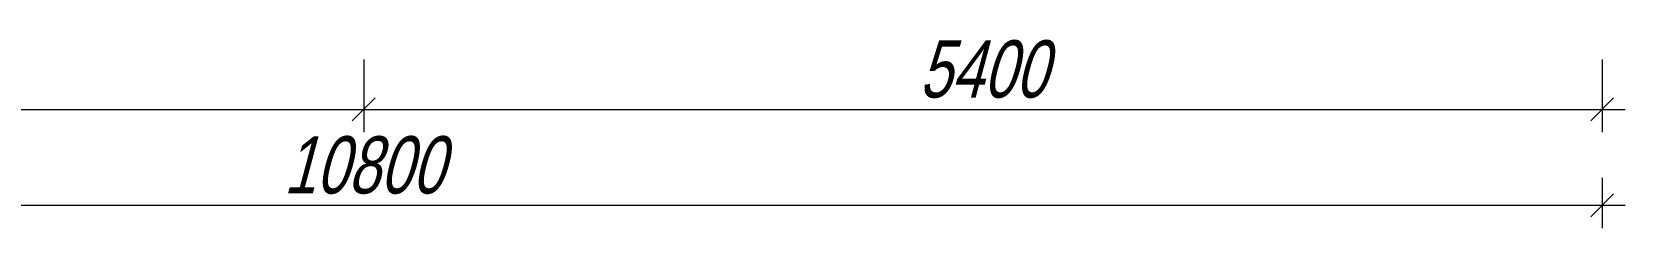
# Model space of a CAD drawing. Header units: millimetres. Extents: x 5929542 to 6152618, y 10240044 to 10382466.
# Drawn here: x 6063824 to 6070770, y 10266817 to 10267675 of the extents above; entities that cross this region are included whole.
import ezdxf

# ---------------------------------------------------------------- set-up
doc = ezdxf.new("R2010")
doc.units = ezdxf.units.MM
doc.header["$PDMODE"] = 35
doc.layers.get('Defpoints').update_dxf_attribs({"color": 253})
doc.layers.add('Размеры', color=172, linetype='Continuous', lineweight=13)
doc.styles.add('GOST 2.304', font='mipgost.ttf', dxfattribs={"width": 0.75, "oblique": 15})
doc.dimstyles.new('SPDS', dxfattribs={"dimtxt": 2.5, "dimasz": 1, "dimexe": 1, "dimexo": 1, "dimgap": 0.5, "dimtad": 1, "dimdec": 0, "dimrnd": 0.001, "dimtxsty": 'GOST 2.304', "dimblk": 'OBLIQUE', "dimcen": 2.5, "dimdle": 1, "dimclrd": 256, "dimclre": 256, "dimclrt": 256, "dimadec": 0, "dimazin": 2, "dimtfac": 0.75, "dimtdec": 0, "dimtmove": 1, "dimatfit": 3, "dimfxl": 1, "dimtolj": 1, "dimlwd": -1, "dimlwe": -1, "dimarcsym": 0})

# ---------------------------------------------------------------- blocks, each defined once
blk = doc.blocks.new('_Oblique')
at = {"color": 0, "linetype": 'ByBlock', "lineweight": -2}
blk.add_line((-0.5, -0.5), (0.5, 0.5), dxfattribs=at)
blk = doc.blocks.new('*D281')
at = {"layer": 'Defpoints', "color": 0, "ltscale": 100, "transparency": 16777216}
for p in [(6059869.7, 10267136.7), (6070670.4, 10267136.7), (6070670.4, 10266917.1)]:
    blk.add_point(p, dxfattribs=at)
at = {"layer": 'Размеры', "ltscale": 100, "transparency": 16777216}
for p, q in [((6059869.7, 10267036.7), (6059869.7, 10266817.1)), ((6070670.4, 10267036.7), (6070670.4, 10266817.1)), ((6059769.7, 10266917.1), (6070770.4, 10266917.1))]:
    blk.add_line(p, q, dxfattribs=at)
at = {"layer": 'Размеры', "ltscale": 100, "transparency": 16777216, "xscale": 100, "yscale": 100, "zscale": 100, "rotation": 180}
blk.add_blockref('_Oblique', (6059869.7, 10266917.1), dxfattribs=at)
at = {"layer": 'Размеры', "ltscale": 100, "transparency": 16777216, "xscale": 100, "yscale": 100, "zscale": 100}
blk.add_blockref('_Oblique', (6070670.4, 10266917.1), dxfattribs=at)
at = {"layer": 'Размеры', "ltscale": 100, "transparency": 16777216, "insert": (6065270.1, 10267092.1), "char_height": 250, "attachment_point": 5, "style": 'GOST 2.304'}
blk.add_mtext('\\A1;10800', dxfattribs=at)
blk = doc.blocks.new('*D278')
at = {"layer": 'Defpoints', "color": 0, "ltscale": 100, "transparency": 16777216}
for p in [(6059869.7, 10267461), (6065270.4, 10267461), (6065270.4, 10267336.4)]:
    blk.add_point(p, dxfattribs=at)
at = {"layer": 'Размеры', "ltscale": 100, "transparency": 16777216}
for p, q in [((6059869.7, 10267361), (6059869.7, 10267236.4)), ((6065270.4, 10267361), (6065270.4, 10267236.4)), ((6059769.7, 10267336.4), (6065370.4, 10267336.4))]:
    blk.add_line(p, q, dxfattribs=at)
at = {"layer": 'Размеры', "ltscale": 100, "transparency": 16777216, "xscale": 100, "yscale": 100, "zscale": 100, "rotation": 180}
blk.add_blockref('_Oblique', (6059869.7, 10267336.4), dxfattribs=at)
at = {"layer": 'Размеры', "ltscale": 100, "transparency": 16777216, "xscale": 100, "yscale": 100, "zscale": 100}
blk.add_blockref('_Oblique', (6065270.4, 10267336.4), dxfattribs=at)
at = {"layer": 'Размеры', "ltscale": 100, "transparency": 16777216, "insert": (6062570.1, 10267511.4), "char_height": 250, "attachment_point": 5, "style": 'GOST 2.304'}
blk.add_mtext('\\A1;5400', dxfattribs=at)
blk = doc.blocks.new('*D279')
at = {"layer": 'Defpoints', "color": 0, "ltscale": 100, "transparency": 16777216}
for p in [(6065270.4, 10267654.7), (6070670.4, 10267654.7), (6070670.4, 10267336.4)]:
    blk.add_point(p, dxfattribs=at)
at = {"layer": 'Размеры', "ltscale": 100, "transparency": 16777216}
for p, q in [((6065270.4, 10267554.7), (6065270.4, 10267236.4)), ((6070670.4, 10267554.7), (6070670.4, 10267236.4)), ((6065170.4, 10267336.4), (6070770.4, 10267336.4))]:
    blk.add_line(p, q, dxfattribs=at)
at = {"layer": 'Размеры', "ltscale": 100, "transparency": 16777216, "xscale": 100, "yscale": 100, "zscale": 100, "rotation": 180}
blk.add_blockref('_Oblique', (6065270.4, 10267336.4), dxfattribs=at)
at = {"layer": 'Размеры', "ltscale": 100, "transparency": 16777216, "xscale": 100, "yscale": 100, "zscale": 100}
blk.add_blockref('_Oblique', (6070670.4, 10267336.4), dxfattribs=at)
at = {"layer": 'Размеры', "ltscale": 100, "transparency": 16777216, "insert": (6067970.4, 10267511.4), "char_height": 250, "attachment_point": 5, "style": 'GOST 2.304'}
blk.add_mtext('\\A1;5400', dxfattribs=at)

msp = doc.modelspace()

# ---------------------------------------------------------------- dimensions: what is measured, and where the dimension line sits
at = {"layer": 'Размеры', "ltscale": 100}
for base, p1, p2, picture, middle in [((6065270.41076, 10267336.4275), (6059869.70715, 10267460.99767), (6065270.41076, 10267460.99767), '*D278', (6062570.05896, 10267511.4275)), ((6070670.41076, 10267336.4275), (6065270.41076, 10267654.70912), (6070670.41076, 10267654.70912), '*D279', (6067970.41076, 10267511.4275)), ((6070670.41076, 10266917.11676), (6059869.70715, 10267136.65818), (6070670.41076, 10267136.65818), '*D281', (6065270.05896, 10267092.11676))]:
    dim = msp.add_linear_dim(base=base, p1=p1, p2=p2, dimstyle='SPDS', override={"dimscale": 100, "dimlfac": 1, "dimrnd": 5, "dimtxsty": 'GOST 2.304', "dimtolj": 1}, dxfattribs=at)
    dim.commit()
    dim.dimension.update_dxf_attribs({"geometry": picture, "text_midpoint": middle})

doc.saveas('drawing.dxf')
